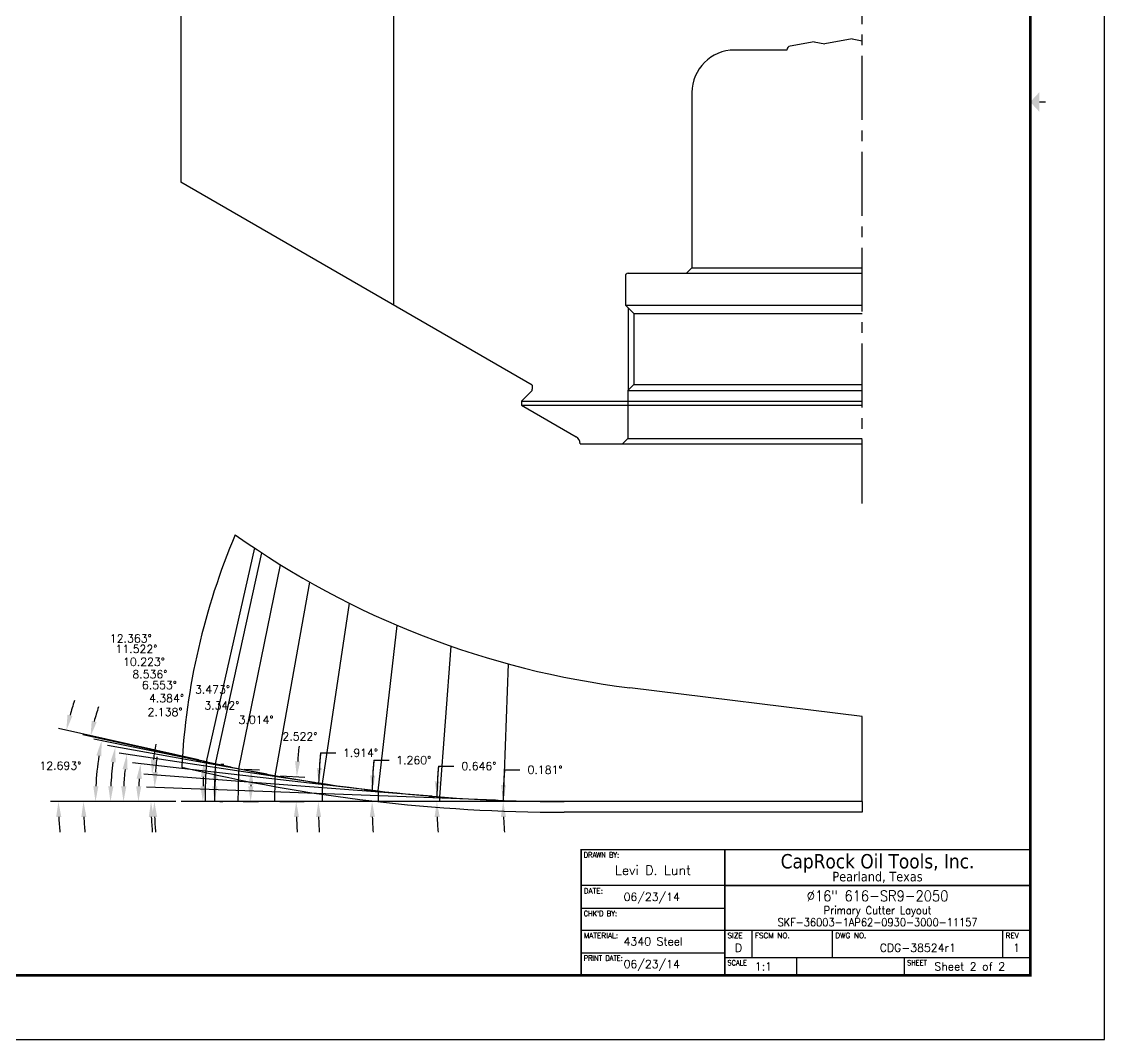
# Model space of a CAD drawing. Header units: inches. Extents: x -3 to 80.6, y -1.2 to 56.3.
# Drawn here: x 67.91 to 80.62, y 12.43 to 24.37 of the extents above; entities that cross this region are included whole.
import ezdxf
from ezdxf.enums import TextEntityAlignment as Align

# ---------------------------------------------------------------- set-up
doc = ezdxf.new("R2010")
doc.units = ezdxf.units.IN
doc.header["$MEASUREMENT"] = 0
doc.header["$PDMODE"] = 35
doc.linetypes.add('CENTER2', pattern=[1.125, 0.75, -0.125, 0.125, -0.125])
doc.layers.get('Defpoints').update_dxf_attribs({"color": 10})
doc.layers.add('Blade_6', color=190, linetype='Continuous', true_color=0x7f00ff)
for name, color, linetype in [('CLine', 5, 'CENTER2'), ('Dims', 4, 'Continuous'), ('Title Block', 7, 'Continuous')]:
    doc.layers.add(name, color=color, linetype=linetype)
doc.styles.add('Block', font='tahoma.ttf')
doc.styles.add('RomanD', font='romand.shx')
doc.styles.add('RomanS', font='romans')
doc.dimstyles.get("Standard").update_dxf_attribs({"dimtxt": 0.094, "dimasz": 0.18, "dimexe": 0.094, "dimexo": 0.0625, "dimgap": 0.09, "dimtad": 0, "dimtih": 1, "dimtoh": 1, "dimdec": 4, "dimzin": 0, "dimdsep": 46, "dimtxsty": 'RomanS', "dimcen": 0.09, "dimadec": 3, "dimazin": 0, "dimtfac": 1, "dimtdec": 4, "dimtofl": 0, "dimtmove": 0, "dimatfit": 3, "dimfxl": 1, "dimtolj": 1, "dimtzin": 0, "dimarcsym": 0})

# ---------------------------------------------------------------- blocks, each defined once
blk = doc.blocks.new('COT_Dblock')
at = {"layer": 'Title Block'}
for p, q in [((29.544, 1.805), (27.857, 1.805)), ((27.857, 1.539), (29.544, 1.539)), ((27.857, 1.282), (33.13, 1.282)), ((29.865, 0.961), (29.865, 1.282)), ((30.81, 0.961), (30.81, 1.282)), ((32.809, 0.961), (32.809, 1.282)), ((27.857, 1.016), (29.544, 1.016)), ((29.544, 0.961), (33.13, 0.961)), ((30.388, 0.75), (30.388, 0.961)), ((31.653, 0.75), (31.653, 0.961))]:
    blk.add_line(p, q, dxfattribs=at)
at = {"layer": 'Title Block', "color": 8}
blk.add_lwpolyline([(0, 0), (34, 0), (34, 22), (0, 22)], close=True, dxfattribs=at)
at = {"layer": 'Title Block', "const_width": 0.03}
blk.add_lwpolyline([(33.13, 21.25), (0.87, 21.25), (0.87, 0.75), (33.13, 0.75)], close=True, dxfattribs=at)
at = {"layer": 'Title Block'}
for points, const_width in [([(33.31, 11), (33.235, 11)], 0.015), ([(27.857, 0.75), (27.857, 2.227), (33.13, 2.227)], 0.0169), ([(29.544, 0.75), (29.544, 2.227)], 0.0169), ([(29.544, 1.805), (33.13, 1.805)], 0.0169)]:
    blk.add_lwpolyline(points, dxfattribs=dict(at, const_width=const_width))
blk.add_solid([(33.235, 10.887), (33.235, 11.113), (33.13, 11)], dxfattribs=at)
at = {"layer": 'Title Block', "style": 'RomanS'}
for s, width, p in [('DRAWN BY:', 0.86, (27.888, 2.195)), ("CHK'D BY:", 0.91, (27.888, 1.508)), ('PRINT DATE:', 0.78, (27.888, 0.985)), ('SCALE', 0.9, (29.575, 0.93)), ('SHEET', 0.9, (31.685, 0.93))]:
    blk.add_text(s, height=0.0625, dxfattribs=dict(at, width=width)).set_placement(p, align=Align.TOP_LEFT)
at = {"layer": 'Title Block', "style": 'Block'}
for s, height, p in [('CapRock Oil Tools, Inc.', 0.16875, (31.337, 2.09)), ('Pearland, Texas', 0.1125, (31.337, 1.91))]:
    blk.add_text(s, height=height, dxfattribs=at).set_placement(p, align=Align.MIDDLE_CENTER)
at = {"layer": 'Title Block', "style": 'RomanS'}
for s, p in [('DATE:', (27.888, 1.773)), ('MATERIAL:', (27.888, 1.25)), ('SIZE', (29.575, 1.25)), ('FSCM NO.', (29.896, 1.25)), ('DWG NO.', (30.841, 1.25)), ('REV', (32.841, 1.25))]:
    blk.add_text(s, height=0.0625, dxfattribs=at).set_placement(p, align=Align.TOP_LEFT)
at = {"layer": 'Title Block', "color": 3, "style": 'RomanS'}
blk.add_text('D', height=0.094, dxfattribs=at).set_placement((29.704, 1.121), align=Align.TOP_CENTER)
at = {"layer": 'Title Block', "color": 1, "style": 'RomanS', "flags": 8}
for tag, p in [('FNAME', (0.62, 3.75)), ('REVDATE', (0.62, 2.25)), ('USER', (0.62, 0.75))]:
    blk.add_attdef(tag, text='', height=0.047, rotation=90, dxfattribs=at).set_placement(p, align=Align.BOTTOM_LEFT)
at = {"layer": 'Title Block', "color": 3, "style": 'RomanS', "flags": 8}
blk.add_attdef('DRAWN', text='', height=0.11, dxfattribs=at).set_placement((28.7, 1.984), align=Align.MIDDLE_CENTER)
for tag, p in [('DDATE', (28.356, 1.672)), ('CHECK', (28.356, 1.406)), ('MATRL', (28.356, 1.149)), ('PDATE', (28.356, 0.883)), ('SCALE', (29.896, 0.855)), ('SHEET', (32.005, 0.855))]:
    blk.add_attdef(tag, text='', height=0.094, dxfattribs=at).set_placement(p, align=Align.MIDDLE_LEFT)
at = {"layer": 'Title Block', "color": 3, "style": 'RomanD', "width": 0.9, "flags": 8}
for tag, height, p in [('TITL1', 0.125, (31.337, 1.684)), ('TITL2', 0.094, (31.337, 1.514)), ('TITL3', 0.094, (31.337, 1.374))]:
    blk.add_attdef(tag, text='', height=height, dxfattribs=at).set_placement(p, align=Align.MIDDLE_CENTER)
at = {"layer": 'Title Block', "color": 3, "style": 'RomanS', "flags": 8}
for tag, p in [('FSCM#', (30.337, 1.121)), ('DWG#', (31.81, 1.121)), ('REV#', (32.97, 1.121))]:
    blk.add_attdef(tag, text='', height=0.094, dxfattribs=at).set_placement(p, align=Align.TOP_CENTER)
blk = doc.blocks.new('*D234')
at = {"layer": 'Defpoints', "color": 0, "transparency": 16777216}
for p in [(72.817, 15.272), (72.784, 15.235), (72.816, 15.216), (77.779, 15.216)]:
    blk.add_point(p, dxfattribs=at)
at = {"layer": 'Dims', "color": 0, "lineweight": -2, "transparency": 16777216}
for p, q in [((72.801, 15.632), (72.981, 15.632)), ((72.754, 15.273), (72.69, 15.273)), ((72.754, 15.216), (72.69, 15.216))]:
    blk.add_line(p, q, dxfattribs=at)
for start, end in [(175.2234, 179.3538), (175.224, 177.2889), (182.0649, 184.1298)]:
    blk.add_arc((77.779, 15.216), 4.995, start, end, dxfattribs=at)
at = {"layer": 'Dims', "color": 0, "transparency": 16777216}
for points in [[(72.819, 15.451), (72.759, 15.453), (72.784, 15.272)], [(72.757, 15.035), (72.817, 15.036), (72.784, 15.216)]]:
    blk.add_solid(points, dxfattribs=at)
at = {"layer": 'Dims', "color": 0, "transparency": 16777216, "insert": (73.277, 15.632), "char_height": 0.094, "attachment_point": 5, "style": 'RomanS'}
blk.add_mtext('\\A1;0.646°', dxfattribs=at)
blk = doc.blocks.new('*D235')
at = {"layer": 'Defpoints', "color": 0, "transparency": 16777216}
for p in [(72.023, 15.258), (72.096, 15.341), (72.095, 15.216), (77.779, 15.216)]:
    blk.add_point(p, dxfattribs=at)
at = {"layer": 'Dims', "color": 0, "lineweight": -2, "transparency": 16777216}
for p, q in [((72.043, 15.702), (72.223, 15.702)), ((72.034, 15.342), (71.93, 15.344)), ((72.032, 15.216), (71.929, 15.216))]:
    blk.add_line(p, q, dxfattribs=at)
for start, end in [(175.1562, 178.7403), (175.1567, 176.9485), (181.7918, 183.5836)]:
    blk.add_arc((77.779, 15.216), 5.756, start, end, dxfattribs=at)
at = {"layer": 'Dims', "color": 0, "transparency": 16777216}
for points in [[(72.061, 15.521), (72.001, 15.523), (72.024, 15.342)], [(71.996, 15.035), (72.056, 15.036), (72.023, 15.216)]]:
    blk.add_solid(points, dxfattribs=at)
at = {"layer": 'Dims', "color": 0, "transparency": 16777216, "insert": (72.512, 15.702), "char_height": 0.094, "attachment_point": 5, "style": 'RomanS'}
blk.add_mtext('\\A1;1.260°', dxfattribs=at)
blk = doc.blocks.new('*D236')
at = {"layer": 'Defpoints', "color": 0, "transparency": 16777216}
for p in [(71.44, 15.428), (71.393, 15.287), (71.436, 15.216), (77.779, 15.216)]:
    blk.add_point(p, dxfattribs=at)
at = {"layer": 'Dims', "color": 0, "lineweight": -2, "transparency": 16777216}
for p, q in [((71.418, 15.788), (71.598, 15.788)), ((71.377, 15.43), (71.302, 15.432)), ((71.374, 15.216), (71.298, 15.216))]:
    blk.add_line(p, q, dxfattribs=at)
for start, end in [(174.8556, 178.0858), (174.856, 176.4709), (181.6149, 183.2298)]:
    blk.add_arc((77.779, 15.216), 6.387, start, end, dxfattribs=at)
at = {"layer": 'Dims', "color": 0, "transparency": 16777216}
for points in [[(71.434, 15.608), (71.374, 15.61), (71.396, 15.429)], [(71.365, 15.035), (71.425, 15.036), (71.392, 15.216)]]:
    blk.add_solid(points, dxfattribs=at)
at = {"layer": 'Dims', "color": 0, "transparency": 16777216, "insert": (71.887, 15.788), "char_height": 0.094, "attachment_point": 5, "style": 'RomanS'}
blk.add_mtext('\\A1;1.914°', dxfattribs=at)
blk = doc.blocks.new('*D237')
at = {"layer": 'Defpoints', "color": 0, "transparency": 16777216}
for p in [(70.884, 15.519), (71.133, 15.313), (70.878, 15.216), (77.779, 15.216)]:
    blk.add_point(p, dxfattribs=at)
at = {"layer": 'Dims', "color": 0, "lineweight": -2, "transparency": 16777216}
for p, q in [((70.947, 15.517), (71.233, 15.504)), ((70.94, 15.216), (71.226, 15.216))]:
    blk.add_line(p, q, dxfattribs=at)
for start, end in [(174.3748, 175.9265), (181.5517, 183.1035)]:
    blk.add_arc((77.779, 15.216), 6.646, start, end, dxfattribs=at)
at = {"layer": 'Dims', "color": 0, "transparency": 16777216}
for points in [[(71.179, 15.686), (71.119, 15.69), (71.139, 15.508)], [(71.105, 15.035), (71.165, 15.036), (71.132, 15.216)]]:
    blk.add_solid(points, dxfattribs=at)
at = {"layer": 'Dims', "color": 0, "transparency": 16777216, "insert": (71.176, 15.98), "char_height": 0.094, "attachment_point": 5, "style": 'RomanS'}
blk.add_mtext('\\A1;2.522°', dxfattribs=at)
blk = doc.blocks.new('*D238')
at = {"layer": 'Defpoints', "color": 0, "transparency": 16777216}
for p in [(70.459, 15.601), (70.598, 15.342), (70.448, 15.216), (77.779, 15.216)]:
    blk.add_point(p, dxfattribs=at)
at = {"layer": 'Dims', "color": 0, "lineweight": -2, "transparency": 16777216}
for p, q in [((70.521, 15.598), (70.701, 15.589)), ((70.511, 15.216), (70.691, 15.216))]:
    blk.add_line(p, q, dxfattribs=at)
blk.add_arc((77.779, 15.216), 7.182, 178.4221, 178.5639, dxfattribs=at)
at = {"layer": 'Dims', "color": 0, "transparency": 16777216}
for points in [[(70.57, 15.415), (70.63, 15.412), (70.607, 15.593)], [(70.629, 15.395), (70.569, 15.396), (70.597, 15.216)]]:
    blk.add_solid(points, dxfattribs=at)
at = {"layer": 'Dims', "color": 0, "transparency": 16777216, "insert": (70.661, 16.176), "char_height": 0.094, "attachment_point": 5, "style": 'RomanS'}
blk.add_mtext('\\A1;3.014°', dxfattribs=at)
blk = doc.blocks.new('*D239')
at = {"layer": 'Defpoints', "color": 0, "transparency": 16777216}
for p in [(70.184, 15.659), (70.177, 15.364), (70.171, 15.216), (77.779, 15.216)]:
    blk.add_point(p, dxfattribs=at)
at = {"layer": 'Dims', "color": 0, "lineweight": -2, "transparency": 16777216}
for p, q in [((70.246, 15.656), (70.282, 15.654)), ((70.234, 15.216), (70.269, 15.216))]:
    blk.add_line(p, q, dxfattribs=at)
blk.add_arc((77.779, 15.216), 7.604, 178.0145, 178.6436, dxfattribs=at)
at = {"layer": 'Dims', "color": 0, "transparency": 16777216}
for points in [[(70.15, 15.481), (70.21, 15.478), (70.188, 15.659)], [(70.207, 15.395), (70.147, 15.396), (70.175, 15.216)]]:
    blk.add_solid(points, dxfattribs=at)
at = {"layer": 'Dims', "color": 0, "transparency": 16777216, "insert": (70.259, 16.344), "char_height": 0.094, "attachment_point": 5, "style": 'RomanS'}
blk.add_mtext('\\A1;3.342°', dxfattribs=at)
blk = doc.blocks.new('*D240')
at = {"layer": 'Defpoints', "color": 0, "transparency": 16777216}
for p in [(69.466, 15.271), (69.782, 15.216), (73.535, 15.23), (73.565, 15.229), (74.279, 15.216)]:
    blk.add_point(p, dxfattribs=at)
at = {"layer": 'Dims', "color": 0, "lineweight": -2, "transparency": 16777216}
for p, q in [((73.473, 15.233), (69.375, 15.386)), ((69.719, 15.216), (69.372, 15.216))]:
    blk.add_line(p, q, dxfattribs=at)
for start, end in [(173.233, 175.5476), (182.3146, 184.6293)]:
    blk.add_arc((73.922, 15.216), 4.456, start, end, dxfattribs=at)
at = {"layer": 'Dims', "color": 0, "transparency": 16777216}
for points in [[(69.509, 15.56), (69.449, 15.563), (69.469, 15.382)], [(69.44, 15.035), (69.5, 15.036), (69.466, 15.216)]]:
    blk.add_solid(points, dxfattribs=at)
at = {"layer": 'Dims', "color": 0, "transparency": 16777216, "insert": (69.592, 16.267), "char_height": 0.094, "attachment_point": 5, "style": 'RomanS'}
blk.add_mtext('\\A1;2.138°', dxfattribs=at)
blk = doc.blocks.new('*D241')
at = {"layer": 'Defpoints', "color": 0, "transparency": 16777216}
for p in [(73.562, 15.22), (73.565, 15.229), (73.565, 15.216), (77.779, 15.216)]:
    blk.add_point(p, dxfattribs=at)
at = {"layer": 'Dims', "color": 0, "lineweight": -2, "transparency": 16777216}
for p, q in [((73.578, 15.589), (73.758, 15.589)), ((73.503, 15.229), (73.468, 15.229)), ((73.503, 15.216), (73.468, 15.216))]:
    blk.add_line(p, q, dxfattribs=at)
for start, end in [(174.9264, 179.819), (174.9276, 177.3733), (182.4457, 184.8914)]:
    blk.add_arc((77.779, 15.216), 4.217, start, end, dxfattribs=at)
at = {"layer": 'Dims', "color": 0, "transparency": 16777216}
for points in [[(73.596, 15.408), (73.536, 15.41), (73.562, 15.229)], [(73.535, 15.035), (73.595, 15.037), (73.562, 15.216)]]:
    blk.add_solid(points, dxfattribs=at)
at = {"layer": 'Dims', "color": 0, "transparency": 16777216, "insert": (74.054, 15.589), "char_height": 0.094, "attachment_point": 5, "style": 'RomanS'}
blk.add_mtext('\\A1;0.181°', dxfattribs=at)
blk = doc.blocks.new('*D242')
at = {"layer": 'Defpoints', "color": 0, "transparency": 16777216}
for p in [(69.428, 15.321), (72.787, 15.274), (72.817, 15.272), (69.782, 15.216), (74.279, 15.216)]:
    blk.add_point(p, dxfattribs=at)
at = {"layer": 'Dims', "color": 0, "lineweight": -2, "transparency": 16777216}
for p, q in [((72.724, 15.279), (69.345, 15.538)), ((69.719, 15.216), (69.333, 15.216))]:
    blk.add_line(p, q, dxfattribs=at)
for start, end in [(170.609, 173.1123), (182.5034, 185.0068)]:
    blk.add_arc((73.547, 15.216), 4.12, start, end, dxfattribs=at)
at = {"layer": 'Dims', "color": 0, "transparency": 16777216}
for points in [[(69.486, 15.707), (69.426, 15.713), (69.439, 15.531)], [(69.401, 15.035), (69.461, 15.037), (69.427, 15.216)]]:
    blk.add_solid(points, dxfattribs=at)
at = {"layer": 'Dims', "color": 0, "transparency": 16777216, "insert": (69.609, 16.428), "char_height": 0.094, "attachment_point": 5, "style": 'RomanS'}
blk.add_mtext('\\A1;4.384°', dxfattribs=at)
blk = doc.blocks.new('*D243')
at = {"layer": 'Defpoints', "color": 0, "transparency": 16777216}
for p in [(69.282, 15.365), (72.066, 15.344), (72.096, 15.341), (69.782, 15.216), (74.279, 15.216)]:
    blk.add_point(p, dxfattribs=at)
at = {"layer": 'Dims', "color": 0, "lineweight": -2, "transparency": 16777216}
for p, q in [((72.004, 15.351), (69.211, 15.672)), ((69.719, 15.216), (69.185, 15.216))]:
    blk.add_line(p, q, dxfattribs=at)
blk.add_arc((73.184, 15.216), 3.905, 176.0882, 177.3586, dxfattribs=at)
at = {"layer": 'Dims', "color": 0, "transparency": 16777216}
for points in [[(69.258, 15.485), (69.318, 15.479), (69.305, 15.661)], [(69.313, 15.395), (69.253, 15.396), (69.279, 15.216)]]:
    blk.add_solid(points, dxfattribs=at)
at = {"layer": 'Dims', "color": 0, "transparency": 16777216, "insert": (69.526, 16.583), "char_height": 0.094, "attachment_point": 5, "style": 'RomanS'}
blk.add_mtext('\\A1;6.553°', dxfattribs=at)
blk = doc.blocks.new('*D244')
at = {"layer": 'Defpoints', "color": 0, "transparency": 16777216}
for p in [(69.108, 15.402), (71.41, 15.432), (71.44, 15.428), (69.782, 15.216), (74.279, 15.216)]:
    blk.add_point(p, dxfattribs=at)
at = {"layer": 'Dims', "color": 0, "lineweight": -2, "transparency": 16777216}
for p, q in [((71.348, 15.441), (69.052, 15.786)), ((69.719, 15.216), (69.01, 15.216))]:
    blk.add_line(p, q, dxfattribs=at)
blk.add_arc((72.851, 15.216), 3.748, 174.216, 177.2479, dxfattribs=at)
at = {"layer": 'Dims', "color": 0, "transparency": 16777216}
for points in [[(69.093, 15.597), (69.152, 15.59), (69.145, 15.772)], [(69.138, 15.395), (69.078, 15.397), (69.104, 15.216)]]:
    blk.add_solid(points, dxfattribs=at)
at = {"layer": 'Dims', "color": 0, "transparency": 16777216, "insert": (69.414, 16.71), "char_height": 0.094, "attachment_point": 5, "style": 'RomanS'}
blk.add_mtext('\\A1;8.536°', dxfattribs=at)
blk = doc.blocks.new('*D245')
at = {"layer": 'Defpoints', "color": 0, "transparency": 16777216}
for p in [(70.855, 15.525), (70.884, 15.519), (68.958, 15.431), (69.782, 15.216), (74.279, 15.216)]:
    blk.add_point(p, dxfattribs=at)
at = {"layer": 'Dims', "color": 0, "lineweight": -2, "transparency": 16777216}
for p, q in [((70.793, 15.536), (68.916, 15.874)), ((69.719, 15.216), (68.857, 15.216))]:
    blk.add_line(p, q, dxfattribs=at)
blk.add_arc((72.568, 15.216), 3.617, 172.6288, 177.148, dxfattribs=at)
at = {"layer": 'Dims', "color": 0, "transparency": 16777216}
for points in [[(68.952, 15.684), (69.011, 15.675), (69.009, 15.858)], [(68.986, 15.395), (68.926, 15.397), (68.951, 15.216)]]:
    blk.add_solid(points, dxfattribs=at)
at = {"layer": 'Dims', "color": 0, "transparency": 16777216, "insert": (69.345, 16.856), "char_height": 0.094, "attachment_point": 5, "style": 'RomanS'}
blk.add_mtext('\\A1;10.223°', dxfattribs=at)
blk = doc.blocks.new('*D246')
at = {"layer": 'Defpoints', "color": 0, "transparency": 16777216}
for p in [(70.429, 15.607), (70.459, 15.601), (68.783, 15.455), (69.782, 15.216), (74.279, 15.216)]:
    blk.add_point(p, dxfattribs=at)
at = {"layer": 'Dims', "color": 0, "lineweight": -2, "transparency": 16777216}
for p, q in [((70.368, 15.62), (68.755, 15.949)), ((69.719, 15.216), (68.681, 15.216))]:
    blk.add_line(p, q, dxfattribs=at)
blk.add_arc((72.349, 15.216), 3.574, 171.3637, 177.114, dxfattribs=at)
at = {"layer": 'Dims', "color": 0, "transparency": 16777216}
for points in [[(68.786, 15.758), (68.845, 15.747), (68.847, 15.93)], [(68.81, 15.395), (68.75, 15.397), (68.775, 15.216)]]:
    blk.add_solid(points, dxfattribs=at)
at = {"layer": 'Dims', "color": 0, "transparency": 16777216, "insert": (69.256, 17.007), "char_height": 0.094, "attachment_point": 5, "style": 'RomanS'}
blk.add_mtext('\\A1;11.522°', dxfattribs=at)
blk = doc.blocks.new('*D247')
at = {"layer": 'Defpoints', "color": 0, "transparency": 16777216}
for p in [(70.155, 15.666), (70.184, 15.659), (68.643, 15.473), (69.782, 15.216), (74.279, 15.216)]:
    blk.add_point(p, dxfattribs=at)
at = {"layer": 'Dims', "color": 0, "lineweight": -2, "transparency": 16777216}
for p, q in [((70.094, 15.679), (68.625, 16.001)), ((69.719, 15.216), (68.54, 15.216))]:
    blk.add_line(p, q, dxfattribs=at)
for start, end in [(161.8642, 164.7507), (182.8866, 185.7732)]:
    blk.add_arc((72.207, 15.216), 3.573, start, end, dxfattribs=at)
at = {"layer": 'Dims', "color": 0, "transparency": 16777216}
for points in [[(68.789, 16.149), (68.731, 16.163), (68.717, 15.981)], [(68.609, 15.035), (68.669, 15.037), (68.634, 15.216)]]:
    blk.add_solid(points, dxfattribs=at)
at = {"layer": 'Dims', "color": 0, "transparency": 16777216, "insert": (69.19, 17.13), "char_height": 0.094, "attachment_point": 5, "style": 'RomanS'}
blk.add_mtext('\\A1;12.363°', dxfattribs=at)
blk = doc.blocks.new('*D250')
at = {"layer": 'Blade_6', "color": 0, "lineweight": -2, "transparency": 16777216}
for p, q in [((69.986, 15.704), (68.341, 16.074)), ((69.719, 15.216), (68.246, 15.216))]:
    blk.add_line(p, q, dxfattribs=at)
for start, end in [(161.8958, 164.6014), (182.7057, 185.4113)]:
    blk.add_arc((72.152, 15.216), 3.812, start, end, dxfattribs=at)
at = {"layer": 'Blade_6', "color": 0, "transparency": 16777216}
for points in [[(68.505, 16.221), (68.447, 16.235), (68.433, 16.053)], [(68.314, 15.035), (68.374, 15.037), (68.34, 15.216)]]:
    blk.add_solid(points, dxfattribs=at)
at = {"layer": 'Defpoints', "color": 0, "transparency": 16777216}
for p in [(68.381, 15.777), (70.047, 15.69), (70.076, 15.683), (69.782, 15.216), (74.279, 15.216)]:
    blk.add_point(p, dxfattribs=at)
at = {"layer": 'Blade_6', "color": 0, "transparency": 16777216, "insert": (68.363, 15.637), "char_height": 0.094, "attachment_point": 5, "style": 'RomanS'}
blk.add_mtext('\\A1;12.693°', dxfattribs=at)
blk = doc.blocks.new('*D251')
at = {"layer": 'Blade_6', "color": 0, "lineweight": -2, "transparency": 16777216}
for p, q in [((70.014, 15.687), (69.957, 15.691)), ((70, 15.216), (69.942, 15.216))]:
    blk.add_line(p, q, dxfattribs=at)
blk.add_arc((77.779, 15.216), 7.743, 177.8595, 178.6679, dxfattribs=at)
at = {"layer": 'Blade_6', "color": 0, "transparency": 16777216}
for points in [[(70.012, 15.506), (70.072, 15.504), (70.05, 15.685)], [(70.068, 15.395), (70.008, 15.396), (70.036, 15.216)]]:
    blk.add_solid(points, dxfattribs=at)
at = {"layer": 'Defpoints', "color": 0, "transparency": 16777216}
for p in [(70.076, 15.683), (70.038, 15.372), (70.062, 15.216), (77.779, 15.216)]:
    blk.add_point(p, dxfattribs=at)
at = {"layer": 'Blade_6', "color": 0, "transparency": 16777216, "insert": (70.149, 16.531), "char_height": 0.094, "attachment_point": 5, "style": 'RomanS'}
blk.add_mtext('\\A1;3.473°', dxfattribs=at)

msp = doc.modelspace()

# ---------------------------------------------------------------- linework, layer by layer
for p, q in [((72.27872, 21.04154), (72.27872, 25.59249)), ((77.65943, 24.16584), (77.33843, 24.10924)), ((77.65943, 24.16584), (77.77872, 24.14481)), ((76.89289, 24.03542), (76.27872, 24.03542)), ((77.21343, 24.13128), (76.93164, 24.0816)), ((77.21343, 24.13128), (77.33843, 24.10924)), ((75.77872, 23.53542), (75.77872, 21.47834)), ((73.90372, 20.10334), (69.77872, 22.48491)), ((74.99772, 21.38459), (74.99772, 21.04084)), ((75.02897, 21.41584), (77.77872, 21.41584)), ((75.77872, 21.47834), (75.71622, 21.41584)), ((75.77872, 21.47834), (77.77872, 21.47834)), ((74.99772, 21.04084), (77.77872, 21.04084)), ((74.99772, 21.04084), (75.09637, 20.94219)), ((75.02872, 21.00984), (75.02872, 20.04334)), ((75.09637, 20.94219), (77.77872, 20.94219)), ((75.09637, 20.94219), (75.09637, 20.11099)), ((73.90372, 20.10334), (73.90372, 20.05379)), ((75.09637, 20.11099), (75.02622, 20.04084)), ((75.09637, 20.11099), (77.77872, 20.11099)), ((73.89457, 20.03169), (73.77872, 19.91584)), ((75.02622, 20.04084), (77.77872, 20.04084)), ((75.02622, 20.04084), (75.02622, 19.47834)), ((73.77872, 19.91584), (77.77872, 19.91584)), ((73.77872, 19.91584), (73.77872, 19.8669)), ((73.77872, 19.8669), (77.77872, 19.8669)), ((73.77872, 19.8669), (74.41935, 19.49703)), ((75.02622, 19.47834), (74.96372, 19.41584)), ((75.02622, 19.47834), (77.77872, 19.47834)), ((74.46622, 19.41584), (77.77872, 19.41584))]:
    msp.add_line(p, q)
at = {"color": 0}
for p, q in [((77.77872, 16.21584), (75.04922, 16.55099)), ((77.77872, 15.21584), (77.77872, 16.21584)), ((77.77872, 15.21584), (77.77872, 15.09084)), ((77.77872, 15.09084), (74.27872, 15.09084))]:
    msp.add_line(p, q, dxfattribs=at)
at = {"color": 1}
msp.add_line((74.27872, 15.21584), (69.7817, 15.21584), dxfattribs=at)
msp.add_lwpolyline([(77.77872, 29.39588), (74.21473, 30.35084, 0.49314543), (69.96622, 27.09084), (69.96622, 25.58459), (69.96622, 25.58459, -0.41421356), (69.87247, 25.49084, 0.41421356), (69.77872, 25.39709), (69.77872, 22.48491)], format="xyb")
for centre, radius, start, end in [((76.27872, 23.53542), 0.5, 90, 180), ((76.93978, 24.03542), 0.04689, 99.999997, 180), ((75.02897, 21.38459), 0.03125, 90, 180), ((73.87247, 20.05379), 0.03125, 315, 0), ((74.37247, 19.41584), 0.09375, 0, 60)]:
    msp.add_arc(centre, radius, start, end)
at = {"color": 0}
for centre, radius, start, end in [((77.77872, 15.21584), 8, 156.952445, 177.091787), ((76.28315, 26.60052), 10.125, 234.595521, 263), ((74.27872, 34.34084), 19.25, 256.512631, 270)]:
    msp.add_arc(centre, radius, start, end, dxfattribs=at)
at = {"layer": 'Blade_6'}
for p, q in [((70.64171, 18.19279), (70.07648, 15.68322)), ((70.07648, 15.68322), (70.04721, 15.68982))]:
    msp.add_line(p, q, dxfattribs=at)
msp.add_arc((77.77872, 15.21584), 7.71641, 176.527494, 180, dxfattribs=at)
at = {"layer": 'CLine'}
msp.add_line((77.77872, 18.71584), (77.77872, 30.46584), dxfattribs=at)
at = {"layer": 'Defpoints', "color": 1}
msp.add_line((77.77872, 15.21584), (74.27872, 15.21584), dxfattribs=at)
msp.add_arc((74.27872, 34.34084), 19.125, 256.512631, 270, dxfattribs=at)
at = {"layer": 'Dims'}
for p, q in [((70.18408, 15.65932), (70.72696, 18.13621)), ((70.45853, 15.60127), (70.94671, 17.99598)), ((70.88435, 15.51948), (71.29386, 17.79015)), ((71.43995, 15.4277), (71.75748, 17.54325)), ((72.09606, 15.3408), (72.31925, 17.28369)), ((72.8167, 15.27181), (72.9522, 17.03911)), ((73.56532, 15.22916), (73.6251, 16.83064)), ((70.15477, 15.66574), (70.18408, 15.65932)), ((70.42913, 15.60726), (70.45853, 15.60127)), ((70.85483, 15.5248), (70.88435, 15.51948)), ((71.41028, 15.43215), (71.43995, 15.4277)), ((72.06625, 15.34423), (72.09606, 15.3408)), ((72.78679, 15.2741), (72.8167, 15.27181)), ((73.53534, 15.23027), (73.56532, 15.22916))]:
    msp.add_line(p, q, dxfattribs=at)
for radius, start in [(7.60758, 176.658142), (7.33033, 176.986045), (6.90105, 177.478286), (6.34231, 178.085756), (5.68404, 178.74031), (4.96234, 179.353814), (4.21343, 179.819)]:
    msp.add_arc((77.77872, 15.21584), radius, start, 180, dxfattribs=at)

# ---------------------------------------------------------------- block references
at = {"layer": 'Title Block'}
ref = msp.add_blockref('COT_Dblock', (46.62056, 12.4259), dxfattribs=at)
ref.add_attrib('TITL1', 'Ø16" 616-SR9-2050', dxfattribs={"color": 3, "height": 0.125, "style": 'RomanD', "width": 0.9, "flags": 8}).set_placement((77.95759, 14.10943), align=Align.MIDDLE_CENTER)
ref.add_attrib('TITL2', 'Primary Cutter Layout', dxfattribs={"color": 3, "height": 0.094, "style": 'RomanD', "width": 0.9, "flags": 8}).set_placement((77.95759, 13.94023), align=Align.MIDDLE_CENTER)
ref.add_attrib('TITL3', 'SKF-36003-1AP62-0930-3000-11157', dxfattribs={"color": 3, "height": 0.094, "style": 'RomanD', "width": 0.9, "flags": 8}).set_placement((77.95759, 13.79983), align=Align.MIDDLE_CENTER)
ref.add_attrib('DWG#', 'CDG-38524r1', dxfattribs={"color": 3, "height": 0.094, "style": 'RomanS', "flags": 8}).set_placement((78.43009, 13.54715), align=Align.TOP_CENTER)
ref.add_attrib('REV#', '1', dxfattribs={"color": 3, "height": 0.094, "style": 'RomanS', "flags": 8}).set_placement((79.59024, 13.54715), align=Align.TOP_CENTER)
ref.add_attrib('SHEET', 'Sheet 2 of 2', dxfattribs={"color": 3, "height": 0.094, "style": 'RomanS', "flags": 8}).set_placement((78.62587, 13.28137), align=Align.MIDDLE_LEFT)
ref.add_attrib('SCALE', '1:1', dxfattribs={"color": 3, "height": 0.094, "style": 'RomanS', "flags": 8}).set_placement((76.51649, 13.28137), align=Align.MIDDLE_LEFT)
ref.add_attrib('DRAWN', 'Levi D. Lunt', dxfattribs={"color": 3, "height": 0.11, "style": 'RomanS', "flags": 8}).set_placement((75.32087, 14.41028), align=Align.MIDDLE_CENTER)
ref.add_attrib('DDATE', '06/23/14', dxfattribs={"color": 3, "height": 0.094, "style": 'RomanS', "flags": 8}).set_placement((74.97645, 14.0977), align=Align.MIDDLE_LEFT)
ref.add_attrib('MATRL', '4340 Steel', dxfattribs={"color": 3, "height": 0.094, "style": 'RomanS', "flags": 8}).set_placement((74.97645, 13.57458), align=Align.MIDDLE_LEFT)
ref.add_attrib('PDATE', '06/23/14', dxfattribs={"color": 3, "height": 0.094, "style": 'RomanS', "flags": 8}).set_placement((74.97645, 13.30879), align=Align.MIDDLE_LEFT)

# ---------------------------------------------------------------- dimensions: what is measured, and where the dimension line sits
at = {"layer": 'Blade_6'}
dim = msp.add_angular_dim_3p(base=(70.03775, 15.37225), center=(77.77872, 15.21584), p1=(70.07648, 15.68322), p2=(70.06231, 15.21584), dimstyle='Standard', dxfattribs=at)
dim.commit()
dim.dimension.update_dxf_attribs({"geometry": '*D251', "text_midpoint": (70.14867, 16.53095), "dimtype": 165})
dim = msp.add_angular_dim_2l(base=(68.381046, 15.776798), line1=((74.27872, 15.215845), (69.781704, 15.215845)), line2=((70.076481, 15.683224), (70.047214, 15.689816)), dimstyle='Standard', dxfattribs=at)
dim.commit()
dim.dimension.update_dxf_attribs({"geometry": '*D250', "text_midpoint": (68.362909, 15.63723)})
at = {"layer": 'Dims'}
for base, line1, line2, picture, middle in [((68.643416, 15.472619), ((74.27872, 15.215845), (69.781704, 15.215845)), ((70.154771, 15.665739), (70.184075, 15.659316)), '*D247', (69.189952, 17.129716)), ((68.783237, 15.455242), ((74.27872, 15.215845), (69.781704, 15.215845)), ((70.429132, 15.60726), (70.458527, 15.601268)), '*D246', (69.256155, 17.006502)), ((68.9578161, 15.4308159), ((74.2787205, 15.2158448), (69.7817035, 15.2158448)), ((70.8548255, 15.524802), (70.8843492, 15.5194775)), '*D245', (69.344837, 16.8562185)), ((69.108233, 15.401889), ((74.27872, 15.215845), (69.781704, 15.215845)), ((71.410282, 15.432154), (71.43995, 15.427701)), '*D244', (69.41424, 16.709788)), ((69.2818758, 15.3646788), ((74.2787205, 15.2158448), (69.7817035, 15.2158448)), ((72.066254, 15.3442263), (72.0960579, 15.3408025)), '*D243', (69.5260571, 16.5826246)), ((69.427921, 15.3209227), ((74.2787205, 15.2158448), (69.7817035, 15.2158448)), ((72.7867871, 15.2741026), (72.8166993, 15.2718092)), '*D242', (69.6090791, 16.4284872)), ((69.466278, 15.271262), ((74.27872, 15.215845), (69.781704, 15.215845)), ((73.535337, 15.230274), (73.565316, 15.229155)), '*D240', (69.591605, 16.266643))]:
    dim = msp.add_angular_dim_2l(base=base, line1=line1, line2=line2, dimstyle='Standard', dxfattribs=at)
    dim.commit()
    dim.dimension.update_dxf_attribs({"geometry": picture, "text_midpoint": middle, "dimtype": 162})
for base, p1, p2, picture, middle in [((70.17658, 15.36367), (70.18408, 15.65932), (70.17114, 15.21584), '*D239', (70.25933, 16.34417)), ((70.598, 15.34177), (70.45853, 15.60127), (70.44839, 15.21584), '*D238', (70.66143, 16.17648)), ((71.13301, 15.31335), (70.88435, 15.51948), (70.87767, 15.21584), '*D237', (71.17636, 15.97989))]:
    dim = msp.add_angular_dim_3p(base=base, center=(77.77872, 15.21584), p1=p1, p2=p2, dimstyle='Standard', dxfattribs=at)
    dim.commit()
    dim.dimension.update_dxf_attribs({"geometry": picture, "text_midpoint": middle, "dimtype": 165})
for base, p1, p2, picture, middle in [((71.39259, 15.28697), (71.43995, 15.4277), (71.43641, 15.21584), '*D236', (71.88711, 15.7885)), ((72.02289, 15.25803), (72.09606, 15.3408), (72.09468, 15.21584), '*D235', (72.51248, 15.70187)), ((72.78393, 15.23462), (72.8167, 15.27181), (72.81638, 15.21584), '*D234', (73.27714, 15.63177)), ((73.56155, 15.22029), (73.56532, 15.22916), (73.56529, 15.21584), '*D241', (74.05397, 15.58879))]:
    dim = msp.add_angular_dim_3p(base=base, center=(77.77872, 15.21584), p1=p1, p2=p2, dimstyle='Standard', dxfattribs=at)
    dim.commit()
    dim.dimension.update_dxf_attribs({"geometry": picture, "text_midpoint": middle})

doc.saveas('drawing.dxf')
